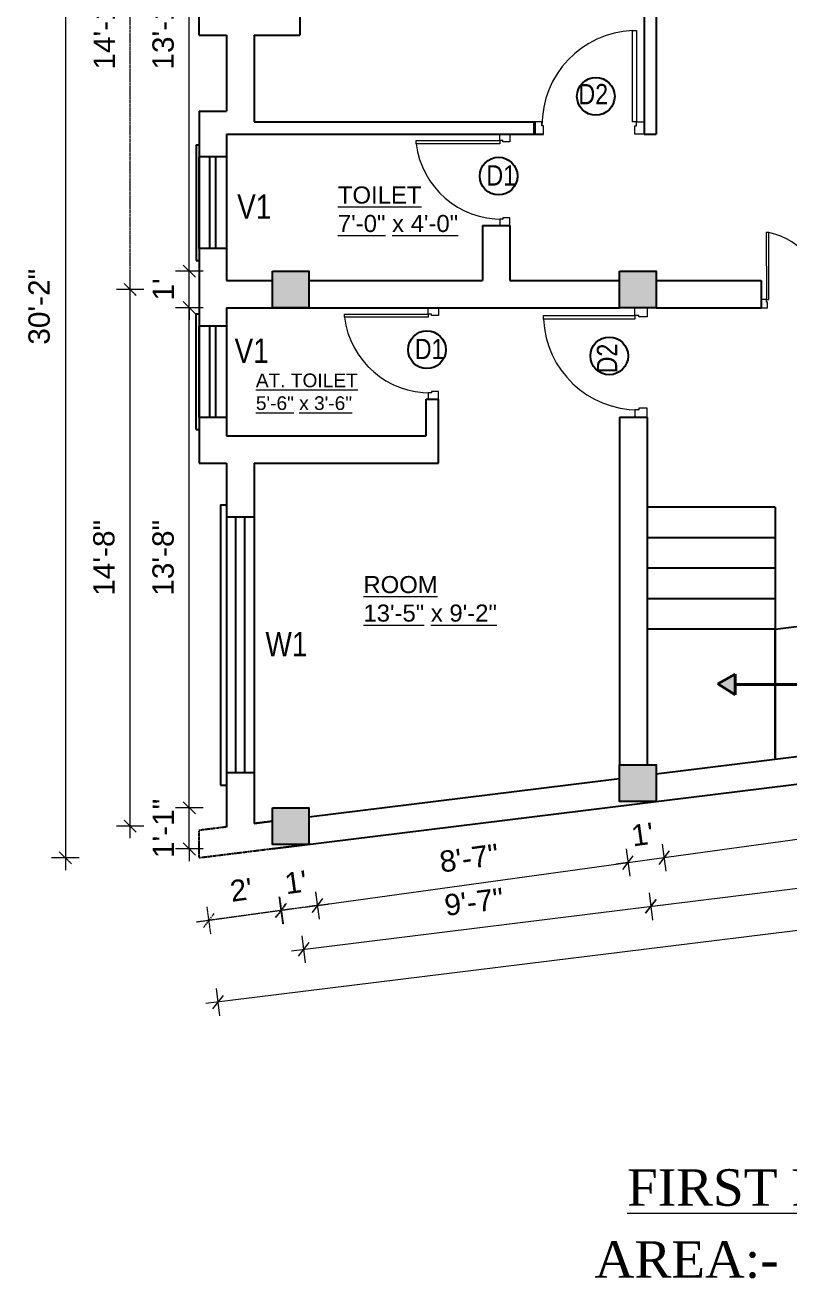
# Model space of a CAD drawing. Header units: inches. Extents: x -111 to 45239, y -6849 to 1261.
# Drawn here: x 21566.8 to 21817.4, y -2380.9 to -1966.8 of the extents above; entities that cross this region are included whole.
import ezdxf

# ---------------------------------------------------------------- set-up
doc = ezdxf.new("R2010")
doc.units = ezdxf.units.IN
doc.header["$LTSCALE"] = 0.5
doc.header["$MEASUREMENT"] = 0
doc.header["$PDMODE"] = 66
doc.linetypes.add('DASH', pattern=[0.35, 0.25, -0.1])
for name, color, linetype, lineweight in [('A_Title Text', 105, 'Continuous', 60), ('door', 202, 'Continuous', 5), ('TEXT', 220, 'Continuous', 9), ('Text 0.200', 122, 'Continuous', 20), ('Toilet', 7, 'Continuous', 25), ('wall', 20, 'Continuous', 40)]:
    doc.layers.add(name, color=color, linetype=linetype, lineweight=lineweight)
doc.styles.add('arial', font='arial.ttf')
doc.styles.add('ordinary', font='ARIALN.TTF')
doc.styles.get("Standard").update_dxf_attribs({"font": 'arial.ttf'})
doc.dimstyles.new('Sudeep', dxfattribs={"dimtxt": 6, "dimasz": 4, "dimexe": 4.5, "dimexo": 4.5, "dimgap": 5, "dimtad": 1, "dimdec": 0, "dimlunit": 4, "dimtxsty": 'arial', "dimblk": 'OBLIQUE', "dimcen": 250, "dimdle": 4, "dimclrd": 86, "dimclre": 5, "dimclrt": 1, "dimadec": 0, "dimazin": 0, "dimtfac": 1, "dimtdec": 0, "dimtix": 1, "dimtmove": 1, "dimatfit": 3, "dimldrblk": 'OBLIQUE', "dimfxl": 4.5, "dimfxlon": 1, "dimfrac": 2, "dimlwd": 15, "dimlwe": 13, "dimarcsym": 0})

# ---------------------------------------------------------------- blocks, each defined once
blk = doc.blocks.new('_Oblique')
at = {"color": 0, "linetype": 'ByBlock', "lineweight": -2}
blk.add_line((-0.5, -0.5), (0.5, 0.5), dxfattribs=at)
blk = doc.blocks.new('*D1109')
at = {"layer": 'A_Title Text', "color": 5, "lineweight": 13, "transparency": 16777216}
for p, q in [((21775.83, -2235.55), (21777.06, -2244.46)), ((21764.06, -2237.17), (21765.29, -2246.09))]:
    blk.add_line(p, q, dxfattribs=at)
at = {"layer": 'A_Title Text', "color": 86, "lineweight": 15, "transparency": 16777216}
for p, q in [((21764.67, -2241.63), (21776.45, -2240.01)), ((21776.45, -2240.01), (21780.41, -2239.46)), ((21764.67, -2241.63), (21760.71, -2242.18))]:
    blk.add_line(p, q, dxfattribs=at)
at = {"layer": 'Defpoints', "color": 0, "transparency": 16777216}
for p in [(21761.91, -2221.58), (21773.91, -2221.58), (21776.45, -2240.01)]:
    blk.add_point(p, dxfattribs=at)
at = {"layer": 'A_Title Text', "color": 86, "lineweight": 15, "transparency": 16777216, "xscale": 4, "yscale": 4, "zscale": 4}
for p, rotation in [((21764.67, -2241.63), 7.861618189196412), ((21776.45, -2240.01), 187.8616181891964)]:
    blk.add_blockref('_Oblique', p, dxfattribs=dict(at, rotation=rotation))
at = {"layer": 'A_Title Text', "color": 1, "transparency": 16777216, "insert": (21769.4, -2232.38), "char_height": 7, "attachment_point": 5, "rotation": 7.8616, "style": 'arial'}
blk.add_mtext("1'", dxfattribs=at)
blk = doc.blocks.new('*D1101')
at = {"layer": 'A_Title Text', "color": 86, "lineweight": 15, "transparency": 16777216}
for p, q in [((21620.66, -2223.67), (21620.66, -2219.67)), ((21620.66, -2237.15), (21620.66, -2223.67)), ((21620.66, -2237.15), (21620.66, -2241.15))]:
    blk.add_line(p, q, dxfattribs=at)
at = {"layer": 'A_Title Text', "color": 5, "lineweight": 13, "transparency": 16777216}
for p, q in [((21625.16, -2223.67), (21616.16, -2223.67)), ((21625.16, -2237.15), (21616.16, -2237.15))]:
    blk.add_line(p, q, dxfattribs=at)
at = {"layer": 'Defpoints', "color": 0, "transparency": 16777216}
for p in [(21620.66, -2223.67), (21647.91, -2223.67), (21647.91, -2237.15)]:
    blk.add_point(p, dxfattribs=at)
at = {"layer": 'A_Title Text', "color": 86, "lineweight": 15, "transparency": 16777216, "xscale": 4, "yscale": 4, "zscale": 4}
for p, rotation in [((21620.66, -2223.67), 270), ((21620.66, -2237.15), 90)]:
    blk.add_blockref('_Oblique', p, dxfattribs=dict(at, rotation=rotation))
at = {"layer": 'A_Title Text', "color": 1, "transparency": 16777216, "insert": (21612.15, -2230.41), "char_height": 7, "attachment_point": 5, "rotation": 90, "style": 'arial'}
blk.add_mtext('1\'-1"', dxfattribs=at)
blk = doc.blocks.new('*D1102')
at = {"layer": 'A_Title Text', "color": 86, "lineweight": 15, "transparency": 16777216}
blk.add_line((21620.66, -2227.67), (21620.66, -2055.5), dxfattribs=at)
at = {"layer": 'A_Title Text', "color": 5, "lineweight": 13, "transparency": 16777216}
for p, q in [((21625.16, -2059.5), (21616.16, -2059.5)), ((21625.16, -2223.67), (21616.16, -2223.67))]:
    blk.add_line(p, q, dxfattribs=at)
at = {"layer": 'Defpoints', "color": 0, "transparency": 16777216}
for p in [(21620.66, -2059.5), (21647.91, -2059.5), (21647.91, -2223.67)]:
    blk.add_point(p, dxfattribs=at)
at = {"layer": 'A_Title Text', "color": 86, "lineweight": 15, "transparency": 16777216, "xscale": 4, "yscale": 4, "zscale": 4}
for p, rotation in [((21620.66, -2059.5), 90), ((21620.66, -2223.67), 270)]:
    blk.add_blockref('_Oblique', p, dxfattribs=dict(at, rotation=rotation))
at = {"layer": 'A_Title Text', "color": 1, "transparency": 16777216, "insert": (21612.09, -2141.59), "char_height": 7, "attachment_point": 5, "rotation": 90, "style": 'arial'}
blk.add_mtext('13\'-8"', dxfattribs=at)
blk = doc.blocks.new('*D1103')
at = {"layer": 'A_Title Text', "color": 86, "lineweight": 15, "transparency": 16777216}
for p, q in [((21620.66, -2047.5), (21620.66, -2043.5)), ((21620.66, -2059.5), (21620.66, -2047.5)), ((21620.66, -2059.5), (21620.66, -2063.5))]:
    blk.add_line(p, q, dxfattribs=at)
at = {"layer": 'A_Title Text', "color": 5, "lineweight": 13, "transparency": 16777216}
for p, q in [((21625.16, -2047.5), (21616.16, -2047.5)), ((21625.16, -2059.5), (21616.16, -2059.5))]:
    blk.add_line(p, q, dxfattribs=at)
at = {"layer": 'Defpoints', "color": 0, "transparency": 16777216}
for p in [(21620.66, -2047.5), (21647.91, -2047.5), (21647.91, -2059.5)]:
    blk.add_point(p, dxfattribs=at)
at = {"layer": 'A_Title Text', "color": 86, "lineweight": 15, "transparency": 16777216, "xscale": 4, "yscale": 4, "zscale": 4}
for p, rotation in [((21620.66, -2047.5), 270), ((21620.66, -2059.5), 90)]:
    blk.add_blockref('_Oblique', p, dxfattribs=dict(at, rotation=rotation))
at = {"layer": 'A_Title Text', "color": 1, "transparency": 16777216, "insert": (21612.15, -2053.5), "char_height": 7, "attachment_point": 5, "rotation": 90, "style": 'arial'}
blk.add_mtext("1'", dxfattribs=at)
blk = doc.blocks.new('*D1104')
at = {"layer": 'A_Title Text', "color": 86, "lineweight": 15, "transparency": 16777216}
blk.add_line((21620.66, -2051.5), (21620.66, -1886.25), dxfattribs=at)
at = {"layer": 'A_Title Text', "color": 5, "lineweight": 13, "transparency": 16777216}
for p, q in [((21625.16, -1890.25), (21616.16, -1890.25)), ((21625.16, -2047.5), (21616.16, -2047.5))]:
    blk.add_line(p, q, dxfattribs=at)
at = {"layer": 'Defpoints', "color": 0, "transparency": 16777216}
for p in [(21620.66, -1890.25), (21647.91, -1890.25), (21647.91, -2047.5)]:
    blk.add_point(p, dxfattribs=at)
at = {"layer": 'A_Title Text', "color": 86, "lineweight": 15, "transparency": 16777216, "xscale": 4, "yscale": 4, "zscale": 4}
for p, rotation in [((21620.66, -1890.25), 90), ((21620.66, -2047.5), 270)]:
    blk.add_blockref('_Oblique', p, dxfattribs=dict(at, rotation=rotation))
at = {"layer": 'A_Title Text', "color": 1, "transparency": 16777216, "insert": (21612.09, -1968.88), "char_height": 7, "attachment_point": 5, "rotation": 90, "style": 'arial'}
blk.add_mtext('13\'-1"', dxfattribs=at)
blk = doc.blocks.new('*D1106')
at = {"layer": 'A_Title Text', "color": 86, "lineweight": 15, "transparency": 16777216}
blk.add_line((21601.22, -2233.67), (21601.22, -2049.5), dxfattribs=at)
at = {"layer": 'A_Title Text', "color": 5, "lineweight": 13, "transparency": 16777216}
for p, q in [((21605.72, -2053.5), (21596.72, -2053.5)), ((21605.72, -2229.67), (21596.72, -2229.67))]:
    blk.add_line(p, q, dxfattribs=at)
at = {"layer": 'Defpoints', "color": 0, "transparency": 16777216}
for p in [(21601.22, -2053.5), (21653.91, -2053.5), (21653.91, -2229.67)]:
    blk.add_point(p, dxfattribs=at)
at = {"layer": 'A_Title Text', "color": 86, "lineweight": 15, "transparency": 16777216, "xscale": 4, "yscale": 4, "zscale": 4}
for p, rotation in [((21601.22, -2053.5), 90), ((21601.22, -2229.67), 270)]:
    blk.add_blockref('_Oblique', p, dxfattribs=dict(at, rotation=rotation))
at = {"layer": 'A_Title Text', "color": 1, "transparency": 16777216, "insert": (21592.65, -2141.59), "char_height": 7, "attachment_point": 5, "rotation": 90, "style": 'arial'}
blk.add_mtext('14\'-8"', dxfattribs=at)
blk = doc.blocks.new('*D1107')
at = {"layer": 'A_Title Text', "color": 86, "linetype": 'DASH', "lineweight": 15, "ltscale": 0.1, "transparency": 16777216}
blk.add_line((21601.22, -2057.5), (21601.22, -1880.25), dxfattribs=at)
at = {"layer": 'A_Title Text', "color": 5, "linetype": 'DASH', "lineweight": 13, "ltscale": 0.1, "transparency": 16777216}
for p, q in [((21605.72, -1884.25), (21596.72, -1884.25)), ((21605.72, -2053.5), (21596.72, -2053.5))]:
    blk.add_line(p, q, dxfattribs=at)
at = {"layer": 'Defpoints', "color": 0, "linetype": 'DASH', "ltscale": 0.1, "transparency": 16777216}
for p in [(21601.22, -1884.25), (21653.91, -1884.25), (21653.91, -2053.5)]:
    blk.add_point(p, dxfattribs=at)
at = {"layer": 'A_Title Text', "color": 86, "linetype": 'DASH', "lineweight": 15, "ltscale": 0.1, "transparency": 16777216, "xscale": 4, "yscale": 4, "zscale": 4}
for p, rotation in [((21601.22, -1884.25), 90), ((21601.22, -2053.5), 270)]:
    blk.add_blockref('_Oblique', p, dxfattribs=dict(at, rotation=rotation))
at = {"layer": 'A_Title Text', "color": 1, "linetype": 'DASH', "ltscale": 0.1, "transparency": 16777216, "insert": (21592.71, -1968.88), "char_height": 7, "attachment_point": 5, "rotation": 90, "style": 'arial'}
blk.add_mtext('14\'-1"', dxfattribs=at)
blk = doc.blocks.new('*D1108')
at = {"layer": 'A_Title Text', "color": 86, "lineweight": 15, "transparency": 16777216}
blk.add_line((21579.97, -1874.25), (21579.97, -2244.08), dxfattribs=at)
at = {"layer": 'A_Title Text', "color": 5, "lineweight": 13, "transparency": 16777216}
for p, q in [((21584.47, -1878.25), (21575.47, -1878.25)), ((21584.47, -2240.08), (21575.47, -2240.08))]:
    blk.add_line(p, q, dxfattribs=at)
at = {"layer": 'Defpoints', "color": 0, "transparency": 16777216}
for p in [(21647.91, -1878.25), (21579.97, -2240.08), (21624.18, -2240.08)]:
    blk.add_point(p, dxfattribs=at)
at = {"layer": 'A_Title Text', "color": 86, "lineweight": 15, "transparency": 16777216, "xscale": 4, "yscale": 4, "zscale": 4}
for p, rotation in [((21579.97, -1878.25), 90), ((21579.97, -2240.08), 270)]:
    blk.add_blockref('_Oblique', p, dxfattribs=dict(at, rotation=rotation))
at = {"layer": 'A_Title Text', "color": 1, "transparency": 16777216, "insert": (21571.39, -2059.17), "char_height": 7, "attachment_point": 5, "rotation": 90, "style": 'arial'}
blk.add_mtext('30\'-2"', dxfattribs=at)
blk = doc.blocks.new('*D1080')
at = {"layer": 'A_Title Text', "color": 5, "lineweight": 13, "transparency": 16777216}
for p, q in [((21764.06, -2237.17), (21765.29, -2246.09)), ((21662.06, -2251.26), (21663.29, -2260.17))]:
    blk.add_line(p, q, dxfattribs=at)
at = {"layer": 'A_Title Text', "color": 86, "lineweight": 15, "transparency": 16777216}
blk.add_line((21658.71, -2256.26), (21768.64, -2241.08), dxfattribs=at)
at = {"layer": 'Defpoints', "color": 0, "transparency": 16777216}
for p in [(21761.91, -2221.58), (21659.91, -2235.67), (21764.67, -2241.63)]:
    blk.add_point(p, dxfattribs=at)
at = {"layer": 'A_Title Text', "color": 86, "lineweight": 15, "transparency": 16777216, "xscale": 4, "yscale": 4, "zscale": 4}
for p, rotation in [((21764.67, -2241.63), 7.861618189170187), ((21662.67, -2255.72), 187.8616181891702)]:
    blk.add_blockref('_Oblique', p, dxfattribs=dict(at, rotation=rotation))
at = {"layer": 'A_Title Text', "color": 1, "transparency": 16777216, "insert": (21712.5, -2240.18), "char_height": 7, "attachment_point": 5, "rotation": 7.8616, "style": 'arial'}
blk.add_mtext('8\'-7"', dxfattribs=at)
blk = doc.blocks.new('*D1081')
at = {"layer": 'A_Title Text', "color": 5, "lineweight": 13, "transparency": 16777216}
for p, q in [((21775.83, -2235.55), (21777.06, -2244.46)), ((21764.06, -2237.17), (21765.29, -2246.09))]:
    blk.add_line(p, q, dxfattribs=at)
at = {"layer": 'A_Title Text', "color": 86, "lineweight": 15, "transparency": 16777216}
for p, q in [((21764.67, -2241.63), (21776.45, -2240.01)), ((21776.45, -2240.01), (21780.41, -2239.46)), ((21764.67, -2241.63), (21760.71, -2242.18))]:
    blk.add_line(p, q, dxfattribs=at)
at = {"layer": 'Defpoints', "color": 0, "transparency": 16777216}
for p in [(21761.91, -2221.58), (21773.91, -2221.58), (21776.45, -2240.01)]:
    blk.add_point(p, dxfattribs=at)
at = {"layer": 'A_Title Text', "color": 86, "lineweight": 15, "transparency": 16777216, "xscale": 4, "yscale": 4, "zscale": 4}
for p, rotation in [((21764.67, -2241.63), 7.861618189196014), ((21776.45, -2240.01), 187.8616181891961)]:
    blk.add_blockref('_Oblique', p, dxfattribs=dict(at, rotation=rotation))
at = {"layer": 'A_Title Text', "color": 1, "transparency": 16777216, "insert": (21769.4, -2232.38), "char_height": 7, "attachment_point": 5, "rotation": 7.8616, "style": 'arial'}
blk.add_mtext("1'", dxfattribs=at)
blk = doc.blocks.new('*D1082')
at = {"layer": 'A_Title Text', "color": 5, "lineweight": 13, "transparency": 16777216}
for p, q in [((21886.82, -2220.22), (21888.05, -2229.14)), ((21775.83, -2235.55), (21777.06, -2244.46))]:
    blk.add_line(p, q, dxfattribs=at)
at = {"layer": 'A_Title Text', "color": 86, "lineweight": 15, "transparency": 16777216}
blk.add_line((21772.49, -2240.55), (21891.39, -2224.13), dxfattribs=at)
at = {"layer": 'Defpoints', "color": 0, "transparency": 16777216}
for p in [(21884.91, -2206.39), (21773.91, -2221.58), (21887.43, -2224.68)]:
    blk.add_point(p, dxfattribs=at)
at = {"layer": 'A_Title Text', "color": 86, "lineweight": 15, "transparency": 16777216, "xscale": 4, "yscale": 4, "zscale": 4}
for p, rotation in [((21887.43, -2224.68), 7.861618189196038), ((21776.45, -2240.01), 187.8616181891961)]:
    blk.add_blockref('_Oblique', p, dxfattribs=dict(at, rotation=rotation))
at = {"layer": 'A_Title Text', "color": 1, "transparency": 16777216, "insert": (21830.77, -2223.85), "char_height": 7, "attachment_point": 5, "rotation": 7.8616, "style": 'arial'}
blk.add_mtext('9\'-4"', dxfattribs=at)
blk = doc.blocks.new('*D1087')
at = {"layer": 'A_Title Text', "color": 5, "lineweight": 13, "transparency": 16777216}
for p, q in [((21771.61, -2251.55), (21772.71, -2260.49)), ((21657.61, -2265.64), (21658.71, -2274.57))]:
    blk.add_line(p, q, dxfattribs=at)
at = {"layer": 'A_Title Text', "color": 86, "lineweight": 15, "transparency": 16777216}
blk.add_line((21654.19, -2270.59), (21776.13, -2255.53), dxfattribs=at)
at = {"layer": 'Defpoints', "color": 0, "transparency": 16777216}
for p in [(21767.91, -2221.58), (21653.91, -2235.67), (21772.16, -2256.02)]:
    blk.add_point(p, dxfattribs=at)
at = {"layer": 'A_Title Text', "color": 86, "lineweight": 15, "transparency": 16777216, "xscale": 4, "yscale": 4, "zscale": 4}
for p, rotation in [((21772.16, -2256.02), 7.042870252564979), ((21658.16, -2270.1), 187.042870252565)]:
    blk.add_blockref('_Oblique', p, dxfattribs=dict(at, rotation=rotation))
at = {"layer": 'A_Title Text', "color": 1, "transparency": 16777216, "insert": (21714.11, -2254.55), "char_height": 7, "attachment_point": 5, "rotation": 7.0429, "style": 'arial'}
blk.add_mtext('9\'-7"', dxfattribs=at)
blk = doc.blocks.new('*D1088')
at = {"layer": 'A_Title Text', "color": 86, "lineweight": 15, "transparency": 16777216}
blk.add_line((21768.19, -2256.51), (21899.13, -2240.33), dxfattribs=at)
at = {"layer": 'A_Title Text', "color": 5, "lineweight": 13, "transparency": 16777216}
for p, q in [((21894.61, -2236.36), (21895.71, -2245.29)), ((21771.61, -2251.55), (21772.71, -2260.49))]:
    blk.add_line(p, q, dxfattribs=at)
at = {"layer": 'Defpoints', "color": 0, "transparency": 16777216}
for p in [(21890.91, -2206.39), (21767.91, -2221.58), (21895.16, -2240.82)]:
    blk.add_point(p, dxfattribs=at)
at = {"layer": 'A_Title Text', "color": 86, "lineweight": 15, "transparency": 16777216, "xscale": 4, "yscale": 4, "zscale": 4}
for p, rotation in [((21895.16, -2240.82), 7.042870252557586), ((21772.16, -2256.02), 187.0428702525576)]:
    blk.add_blockref('_Oblique', p, dxfattribs=dict(at, rotation=rotation))
at = {"layer": 'A_Title Text', "color": 1, "transparency": 16777216, "insert": (21832.61, -2239.91), "char_height": 7, "attachment_point": 5, "rotation": 7.0429, "style": 'arial'}
blk.add_mtext('10\'-4"', dxfattribs=at)
blk = doc.blocks.new('*D1090')
at = {"layer": 'A_Title Text', "color": 5, "lineweight": 13, "transparency": 16777216}
for p, q in [((22036.35, -2232.68), (22037.46, -2241.61)), ((21629.48, -2282.98), (21630.59, -2291.91))]:
    blk.add_line(p, q, dxfattribs=at)
at = {"layer": 'A_Title Text', "color": 86, "lineweight": 15, "transparency": 16777216}
blk.add_line((22040.87, -2236.65), (21626.06, -2287.94), dxfattribs=at)
at = {"layer": 'Defpoints', "color": 0, "transparency": 16777216}
for p in [(22031.05, -2189.78), (21624.18, -2240.08), (21630.03, -2287.45)]:
    blk.add_point(p, dxfattribs=at)
at = {"layer": 'A_Title Text', "color": 86, "lineweight": 15, "transparency": 16777216, "xscale": 4, "yscale": 4, "zscale": 4}
for p, rotation in [((22036.9, -2237.14), 7.048072108460931), ((21630.03, -2287.45), 187.048072108461)]:
    blk.add_blockref('_Oblique', p, dxfattribs=dict(at, rotation=rotation))
at = {"layer": 'A_Title Text', "color": 1, "transparency": 16777216, "insert": (21832.42, -2253.78), "char_height": 7, "attachment_point": 5, "rotation": 7.0481, "style": 'arial'}
blk.add_mtext('34\'-2"', dxfattribs=at)
blk = doc.blocks.new('*D1110')
at = {"layer": 'A_Title Text', "color": 86, "linetype": 'DASH', "lineweight": 15, "ltscale": 0.1, "transparency": 16777216}
blk.add_line((21654.66, -2256.82), (21623.05, -2261.19), dxfattribs=at)
at = {"layer": 'A_Title Text', "color": 5, "linetype": 'DASH', "lineweight": 13, "ltscale": 0.1, "transparency": 16777216}
for p, q in [((21626.4, -2256.18), (21627.63, -2265.1)), ((21650.08, -2252.91), (21651.31, -2261.83))]:
    blk.add_line(p, q, dxfattribs=at)
at = {"layer": 'Defpoints', "color": 0, "linetype": 'DASH', "ltscale": 0.1, "transparency": 16777216}
for p in [(21624.18, -2240.08), (21647.91, -2237.15), (21627.02, -2260.64)]:
    blk.add_point(p, dxfattribs=at)
at = {"layer": 'A_Title Text', "color": 86, "linetype": 'DASH', "lineweight": 15, "ltscale": 0.1, "transparency": 16777216, "xscale": 4, "yscale": 4, "zscale": 4}
for p, rotation in [((21650.7, -2257.37), 7.861618189170113), ((21627.02, -2260.64), 187.8616181891701)]:
    blk.add_blockref('_Oblique', p, dxfattribs=dict(at, rotation=rotation))
at = {"layer": 'A_Title Text', "color": 1, "linetype": 'DASH', "ltscale": 0.1, "transparency": 16777216, "insert": (21637.69, -2250.57), "char_height": 7, "attachment_point": 5, "rotation": 7.8616, "style": 'arial'}
blk.add_mtext("2'", dxfattribs=at)
blk = doc.blocks.new('*D1111')
at = {"layer": 'A_Title Text', "color": 5, "linetype": 'DASH', "lineweight": 13, "ltscale": 0.1, "transparency": 16777216}
for p, q in [((21662.06, -2251.26), (21663.29, -2260.17)), ((21650.28, -2252.88), (21651.51, -2261.8))]:
    blk.add_line(p, q, dxfattribs=at)
at = {"layer": 'A_Title Text', "color": 86, "linetype": 'DASH', "lineweight": 15, "ltscale": 0.1, "transparency": 16777216}
for p, q in [((21662.67, -2255.72), (21650.9, -2257.34)), ((21662.67, -2255.72), (21666.64, -2255.17)), ((21650.9, -2257.34), (21646.94, -2257.89))]:
    blk.add_line(p, q, dxfattribs=at)
at = {"layer": 'Defpoints', "color": 0, "linetype": 'DASH', "ltscale": 0.1, "transparency": 16777216}
for p in [(21647.91, -2235.67), (21659.91, -2235.67), (21650.9, -2257.34)]:
    blk.add_point(p, dxfattribs=at)
at = {"layer": 'A_Title Text', "color": 86, "linetype": 'DASH', "lineweight": 15, "ltscale": 0.1, "transparency": 16777216, "xscale": 4, "yscale": 4, "zscale": 4}
for p, rotation in [((21650.9, -2257.34), 7.861618189170136), ((21662.67, -2255.72), 187.8616181891701)]:
    blk.add_blockref('_Oblique', p, dxfattribs=dict(at, rotation=rotation))
at = {"layer": 'A_Title Text', "color": 1, "linetype": 'DASH', "ltscale": 0.1, "transparency": 16777216, "insert": (21655.62, -2248.09), "char_height": 7, "attachment_point": 5, "rotation": 7.8616, "style": 'arial'}
blk.add_mtext("1'", dxfattribs=at)

msp = doc.modelspace()

# ---------------------------------------------------------------- hatches: boundary and pattern name
at = {"layer": 'Toilet'}
for points in [[(21659.91, -2047.5), (21647.91, -2047.5), (21647.91, -2059.5), (21659.91, -2059.5)], [(21773.91, -2047.5), (21761.91, -2047.5), (21761.91, -2059.5), (21773.91, -2059.5)], [(21773.91, -2209.58), (21761.91, -2209.58), (21761.91, -2221.58), (21773.91, -2221.58)], [(21659.91, -2223.67), (21647.91, -2223.67), (21647.91, -2235.67), (21659.91, -2235.67)]]:
    msp.add_hatch(color=1, dxfattribs=at).paths.add_polyline_path(points)
at = {"layer": 'wall', "ltscale": 5}
h = msp.add_hatch(color=2, dxfattribs=at)
h.dxf.hatch_style = 1
h.paths.add_polyline_path([(21794.11, -2182.96), (21799.86, -2186.54), (21799.86, -2179.76)])

# ---------------------------------------------------------------- linework, layer by layer
at = {"layer": 'door', "ltscale": 0.5}
for p, q in [((21767.41, -1998.51), (21769.91, -1998.51)), ((21767.41, -1998.51), (21769.91, -1998.51)), ((21722.57, -2004.6), (21722.57, -2002.51)), ((21722.57, -2004.6), (21722.57, -2002.51)), ((21810.06, -2056.83), (21808.39, -2056.83)), ((21810.06, -2056.83), (21808.39, -2056.83)), ((21699.07, -2061.58), (21699.07, -2059.5)), ((21699.07, -2061.58), (21699.07, -2059.5)), ((21766.91, -2062), (21766.91, -2059.5))]:
    msp.add_line(p, q, dxfattribs=at)
for points in [[(21767.41, -1968.51), (21767.41, -1998.51), (21766.16, -1998.51), (21766.16, -1968.51)], [(21767.41, -1968.51), (21767.41, -1998.51), (21766.16, -1998.51), (21766.16, -1968.51)], [(21736.41, -1998.51), (21733.91, -1998.51), (21733.91, -2002.51), (21736.91, -2002.51), (21736.91, -1999.76), (21736.41, -1999.76)], [(21736.41, -1998.51), (21733.91, -1998.51), (21733.91, -2002.51), (21736.91, -2002.51), (21736.91, -1999.76), (21736.41, -1999.76)], [(21695.08, -2004.6), (21722.57, -2004.6), (21722.57, -2005.64), (21695.08, -2005.64)], [(21695.08, -2004.6), (21722.57, -2004.6), (21722.57, -2005.64), (21695.08, -2005.64)], [(21722.57, -2030.42), (21722.57, -2032.5), (21725.91, -2032.5), (21725.91, -2030), (21723.61, -2030), (21723.61, -2030.42)], [(21722.57, -2030.42), (21722.57, -2032.5), (21725.91, -2032.5), (21725.91, -2030), (21723.61, -2030), (21723.61, -2030.42)], [(21810.02, -2034.82), (21810.06, -2056.83), (21810.89, -2056.83), (21810.86, -2034.82)], [(21810.02, -2034.82), (21810.06, -2056.83), (21810.89, -2056.83), (21810.86, -2034.82)], [(21671.58, -2061.58), (21699.07, -2061.58), (21699.07, -2062.63), (21671.58, -2062.63)], [(21671.58, -2061.58), (21699.07, -2061.58), (21699.07, -2062.63), (21671.58, -2062.63)], [(21736.91, -2062), (21766.91, -2062), (21766.91, -2063.25), (21736.91, -2063.25)], [(21699.07, -2087.41), (21699.07, -2089.49), (21702.41, -2089.49), (21702.41, -2086.99), (21700.11, -2086.99), (21700.11, -2087.41)], [(21699.07, -2087.41), (21699.07, -2089.49), (21702.41, -2089.49), (21702.41, -2086.99), (21700.11, -2086.99), (21700.11, -2087.41)], [(21766.91, -2093), (21766.91, -2095.5), (21770.91, -2095.5), (21770.91, -2092.5), (21768.16, -2092.5), (21768.16, -2093)]]:
    msp.add_lwpolyline(points, close=True, dxfattribs=at)
for points in [[(21769.91, -1998.51), (21769.91, -2002.51), (21766.91, -2002.51), (21766.91, -1999.76), (21767.41, -1999.76), (21767.41, -1998.51)], [(21769.91, -1998.51), (21769.91, -2002.51), (21766.91, -2002.51), (21766.91, -1999.76), (21767.41, -1999.76), (21767.41, -1998.51)], [(21722.57, -2002.51), (21725.91, -2002.51), (21725.91, -2005.01), (21723.61, -2005.01), (21723.61, -2004.6), (21722.57, -2004.6)], [(21722.57, -2002.51), (21725.91, -2002.51), (21725.91, -2005.01), (21723.61, -2005.01), (21723.61, -2004.6), (21722.57, -2004.6)], [(21808.39, -2056.83), (21808.4, -2059.5), (21810.4, -2059.5), (21810.39, -2057.66), (21810.06, -2057.67), (21810.06, -2056.83)], [(21808.39, -2056.83), (21808.4, -2059.5), (21810.4, -2059.5), (21810.39, -2057.66), (21810.06, -2057.67), (21810.06, -2056.83)], [(21699.07, -2059.5), (21702.41, -2059.5), (21702.41, -2062), (21700.11, -2062), (21700.11, -2061.58), (21699.07, -2061.58)], [(21699.07, -2059.5), (21702.41, -2059.5), (21702.41, -2062), (21700.11, -2062), (21700.11, -2061.58), (21699.07, -2061.58)], [(21766.91, -2059.5), (21770.91, -2059.5), (21770.91, -2062.5), (21768.16, -2062.5), (21768.16, -2062), (21766.91, -2062)]]:
    msp.add_lwpolyline(points, dxfattribs=at)
for centre, radius, start, end in [((21767.53, -1999.61), 31.13, 92.5338, 180.2834), ((21767.53, -1999.61), 31.13, 92.5338, 180.2834), ((21723.15, -2002.14), 28.28, 187.1036, 270.9404), ((21723.15, -2002.14), 28.28, 187.1036, 270.9404), ((21805.98, -2057.74), 23.43, 358.9456, 77.9801), ((21805.98, -2057.74), 23.43, 358.9456, 77.9801), ((21699.65, -2059.13), 28.28, 187.1036, 270.9404), ((21699.65, -2059.13), 28.28, 187.1036, 270.9404), ((21768, -2061.88), 31.13, 182.5338, 270.2834)]:
    msp.add_arc(centre, radius, start, end, dxfattribs=at)
at = {"layer": 'Toilet'}
for p, q in [((21769.91, -1890.25), (21769.91, -2002.5)), ((21773.91, -1890.25), (21773.91, -2002.5)), ((21623.91, -1970), (21623.91, -1905.25)), ((21656.91, -1914.25), (21656.91, -1970)), ((21623.91, -1970), (21632.91, -1970)), ((21632.91, -1970), (21632.91, -1995)), ((21641.91, -1970), (21641.91, -1998.5)), ((21641.91, -1970), (21656.91, -1970)), ((21623.91, -1995), (21623.91, -2110.5)), ((21623.91, -1995), (21632.91, -1995)), ((21641.91, -1998.5), (21733.91, -1998.5)), ((21733.91, -2002.5), (21733.91, -1998.5)), ((21632.91, -2002.5), (21632.91, -2050.5)), ((21632.91, -2002.5), (21733.91, -2002.5)), ((21733.91, -2002.5), (21736.91, -2002.5)), ((21769.91, -2002.5), (21773.91, -2002.5)), ((21773.91, -2002.51), (21773.91, -2002.51)), ((21716.91, -2032.5), (21716.91, -2050.5)), ((21716.91, -2032.5), (21725.91, -2032.5)), ((21725.91, -2032.5), (21725.91, -2050.5)), ((21632.91, -2050.5), (21647.91, -2050.5)), ((21659.91, -2050.5), (21716.91, -2050.5)), ((21725.91, -2050.5), (21761.91, -2050.5)), ((21773.91, -2050.5), (21808.4, -2050.5)), ((21808.4, -2050.5), (21808.4, -2059.5)), ((21632.91, -2059.5), (21702.41, -2059.5)), ((21632.91, -2059.5), (21632.91, -2101.5)), ((21702.41, -2059.5), (21761.91, -2059.5)), ((21773.91, -2059.5), (21808.4, -2059.5)), ((21698.41, -2101.5), (21698.41, -2089.49)), ((21698.41, -2089.49), (21702.41, -2089.49)), ((21702.41, -2110.5), (21702.41, -2089.49)), ((21761.91, -2095.5), (21761.91, -2209.58)), ((21770.91, -2095.5), (21761.91, -2095.5)), ((21770.91, -2095.5), (21770.91, -2209.58)), ((21632.91, -2101.5), (21698.41, -2101.5)), ((21623.91, -2110.5), (21632.91, -2110.5)), ((21632.91, -2110.5), (21632.91, -2229.94)), ((21641.91, -2110.5), (21702.41, -2110.5)), ((21641.91, -2110.5), (21641.91, -2228.82)), ((21812.91, -2125.01), (21770.91, -2125.01)), ((21812.91, -2125.01), (21812.91, -2207.33)), ((21812.91, -2135.01), (21770.91, -2135.01)), ((21812.91, -2145.01), (21770.91, -2145.01)), ((21812.91, -2155.01), (21770.91, -2155.01)), ((21812.91, -2165.01), (21842.91, -2161.3)), ((21812.91, -2165.01), (21770.91, -2165.01)), ((21812.91, -2207.33), (21812.91, -2165.01)), ((21647.91, -2237.15), (22031.35, -2189.78)), ((21773.91, -2212.52), (21884.91, -2198.8)), ((21659.91, -2226.6), (21761.91, -2214)), ((21641.91, -2228.82), (21647.91, -2228.08))]:
    msp.add_line(p, q, dxfattribs=at)
at = {"layer": 'Toilet', "color": 3}
for p, q in [((21622.91, -2006), (21622.91, -2044)), ((21622.91, -2006), (21623.91, -2006)), ((21632.91, -2010), (21623.91, -2010)), ((21623.91, -2040), (21623.91, -2010)), ((21627.41, -2040), (21627.41, -2010)), ((21629.41, -2040), (21629.41, -2010)), ((21632.91, -2010), (21632.91, -2040)), ((21632.91, -2040), (21623.91, -2040)), ((21622.91, -2044), (21623.91, -2044)), ((21622.91, -2099.5), (21622.91, -2061.5)), ((21622.91, -2061.5), (21623.91, -2061.5)), ((21632.91, -2065.5), (21623.91, -2065.5)), ((21623.91, -2095.5), (21623.91, -2065.5)), ((21627.41, -2095.5), (21627.41, -2065.5)), ((21629.41, -2095.5), (21629.41, -2065.5)), ((21632.91, -2065.5), (21632.91, -2095.5)), ((21622.91, -2099.5), (21623.91, -2099.5)), ((21632.91, -2095.5), (21623.91, -2095.5)), ((21630.91, -2124.22), (21630.91, -2216.22)), ((21630.91, -2124.22), (21632.91, -2124.22)), ((21641.91, -2128.22), (21632.91, -2128.22)), ((21635.91, -2212.22), (21635.91, -2128.22)), ((21638.91, -2212.22), (21638.91, -2128.22)), ((21641.91, -2212.22), (21632.91, -2212.22)), ((21630.91, -2216.22), (21632.91, -2216.22))]:
    msp.add_line(p, q, dxfattribs=at)
at = {"layer": 'Toilet', "color": 1, "linetype": 'DASH', "ltscale": 0.1}
for p, q in [((21632.91, -2229.94), (21623.91, -2231.05)), ((21623.91, -2240.12), (21623.91, -2231.05)), ((21647.91, -2228.08), (21641.91, -2228.82)), ((21659.91, -2235.67), (21623.91, -2240.12))]:
    msp.add_line(p, q, dxfattribs=at)
at = {"layer": 'Toilet'}
for points in [[(21647.91, -2047.5), (21659.91, -2047.5), (21659.91, -2059.5), (21647.91, -2059.5)], [(21761.91, -2047.5), (21773.91, -2047.5), (21773.91, -2059.5), (21761.91, -2059.5)], [(21761.91, -2209.58), (21773.91, -2209.58), (21773.91, -2221.58), (21761.91, -2221.58)], [(21647.91, -2223.67), (21659.91, -2223.67), (21659.91, -2235.67), (21647.91, -2235.67)]]:
    msp.add_lwpolyline(points, close=True, dxfattribs=at)
for centre in [(21754.1, -1990.1), (21722.17, -2016.28), (21698.67, -2073.27), (21758.49, -2075.31)]:
    msp.add_circle(centre, 6.19, dxfattribs=at)
at = {"layer": 'wall', "ltscale": 5}
msp.add_line((21733.91, -2002.51), (21733.91, -1998.51), dxfattribs=at)
msp.add_line((21733.91, -2002.51), (21733.91, -1998.51), dxfattribs=at)
msp.add_line((21733.91, -2002.51), (21733.91, -1998.51), dxfattribs=at)
msp.add_line((21733.91, -2002.51), (21733.91, -1998.51), dxfattribs=at)
msp.add_line((21733.91, -2002.51), (21733.91, -1998.51), dxfattribs=at)
msp.add_line((21733.91, -2002.51), (21733.91, -1998.51), dxfattribs=at)
at = {"layer": 'wall', "color": 1, "ltscale": 5}
for p, q in [((21799.86, -2179.76), (21794.11, -2182.96)), ((21799.86, -2186.54), (21799.86, -2179.76)), ((21794.11, -2182.96), (21799.86, -2186.54)), ((21863.91, -2183.15), (21799.86, -2183.15))]:
    msp.add_line(p, q, dxfattribs=at)

# ---------------------------------------------------------------- texts
at = {"layer": 'door', "ltscale": 0.5, "insert": (21758.12, -1986.05), "char_height": 6.664, "width": 3.6268, "attachment_point": 3, "style": 'ordinary'}
msp.add_mtext('D2', dxfattribs=at)
at = {"layer": 'door', "ltscale": 0.5, "style": 'ordinary'}
for s, insert, char_height, width, attachment_point, rotation in [('D1', (21718.17, -2012.72), 6.664, 3.6268, 1, 360), ('V1', (21636.37, -2030.31), 8, 4.3538, 7, 0), ('V1', (21635.52, -2077.61), 8, 4.3538, 7, 0), ('D1', (21694.67, -2069.71), 6.664, 3.6268, 1, 360), ('D2', (21754.44, -2071.29), 6.664, 3.6268, 3, 90), ('W1', (21645.66, -2173.92), 8, 4.3538, 7, 0)]:
    msp.add_mtext(s, dxfattribs=dict(at, insert=insert, char_height=char_height, width=width, attachment_point=attachment_point, rotation=rotation))
at = {"layer": 'TEXT', "attachment_point": 7}
for s, insert, char_height, width in [('{\\fArial TUR|b0|i0|c162|p34;\\LTOILET\\P\\fArial TUR|b0|i0|c0|p34;7\\fArial TUR|b0|i0|c162|p34;\'-\\fArial TUR|b0|i0|c0|p34;0\\fArial TUR|b0|i0|c162|p34;" x \\fArial TUR|b0|i0|c0|p34;4\\fArial TUR|b0|i0|c162|p34;\'-0"}', (21669.43, -2034.72), 5.60913, 58.1621), ('{\\fArial TUR|b0|i0|c162|p34;\\LAT. TOILET\\P\\fArial TUR|b0|i0|c0|p34;5\\fArial TUR|b0|i0|c162|p34;\'-\\fArial TUR|b0|i0|c0|p34;6\\fArial TUR|b0|i0|c162|p34;" x \\fArial TUR|b0|i0|c0|p34;3\\fArial TUR|b0|i0|c162|p34;\'-\\fArial TUR|b0|i0|c0|p34;6\\fArial TUR|b0|i0|c162|p34;"}', (21642.5, -2093.12), 4.48731, 49.7297), ('{\\fArial TUR|b0|i0|c162|p34;\\LROOM\\P1\\fArial TUR|b0|i0|c0|p34;3\\fArial TUR|b0|i0|c162|p34;\'-\\fArial TUR|b0|i0|c0|p34;5\\fArial TUR|b0|i0|c162|p34;" x \\fArial TUR|b0|i0|c0|p34;9\\fArial TUR|b0|i0|c162|p34;\'-\\fArial TUR|b0|i0|c0|p34;2\\fArial TUR|b0|i0|c162|p34;"}', (21677.8, -2162.61), 5.60913, 62.1621)]:
    msp.add_mtext(s, dxfattribs=dict(at, insert=insert, char_height=char_height, width=width))
at = {"layer": 'Text 0.200', "ltscale": 10, "char_height": 12, "attachment_point": 2}
for s, insert, width in [('{\\fTimes New Roman|b0|i0|c0|p18;\\L\\PFIRST FLOOR PLAN}', (21846.93, -2322.28), 191.0164), ('\\pi-60,l72;{\\fTimes New Roman|b0|i0|c0|p18;AREA:-^I  975.26 SQ. FT.}', (21840.82, -2365.91), 219.164)]:
    msp.add_mtext(s, dxfattribs=dict(at, insert=insert, width=width))

# ---------------------------------------------------------------- dimensions: what is measured, and where the dimension line sits
at = {"layer": 'A_Title Text'}
for base, p1, p2, angle, picture, middle in [((21579.97, -2240.08), (21647.91, -1878.25), (21624.18, -2240.08), 90, '*D1108', (21571.39, -2059.17)), ((21620.66, -1890.25), (21647.91, -2047.5), (21647.91, -1890.25), 90, '*D1104', (21612.09, -1968.88)), ((21620.66, -2047.5), (21647.91, -2059.5), (21647.91, -2047.5), 90, '*D1103', (21612.15, -2053.5)), ((21601.22, -2053.5), (21653.91, -2229.67), (21653.91, -2053.5), 90, '*D1106', (21592.65, -2141.59)), ((21620.66, -2059.5), (21647.91, -2223.67), (21647.91, -2059.5), 90, '*D1102', (21612.09, -2141.59)), ((21895.16, -2240.82), (21767.91, -2221.58), (21890.91, -2206.39), 187.0429, '*D1088', (21832.61, -2239.91)), ((21887.43, -2224.68), (21773.91, -2221.58), (21884.91, -2206.39), 187.8616, '*D1082', (21830.77, -2223.85)), ((21620.66, -2223.67), (21647.91, -2237.15), (21647.91, -2223.67), 90, '*D1101', (21612.15, -2230.41)), ((21776.45, -2240.01), (21761.91, -2221.58), (21773.91, -2221.58), 187.8616, '*D1109', (21769.4, -2232.38)), ((21776.45, -2240.01), (21761.91, -2221.58), (21773.91, -2221.58), 187.8616, '*D1081', (21769.4, -2232.38))]:
    dim = msp.add_linear_dim(base=base, p1=p1, p2=p2, angle=angle, dimstyle='Sudeep', override={"dimtxt": 7}, dxfattribs=at)
    dim.commit()
    dim.dimension.update_dxf_attribs({"geometry": picture, "text_midpoint": middle})
at = {"layer": 'A_Title Text', "color": 1, "linetype": 'DASH', "ltscale": 0.1}
for base, p1, p2, angle, picture, middle in [((21601.22, -1884.25), (21653.91, -2053.5), (21653.91, -1884.25), 90, '*D1107', (21592.71, -1968.88)), ((21650.9, -2257.34), (21659.91, -2235.67), (21647.91, -2235.67), 187.8616, '*D1111', (21655.62, -2248.09)), ((21627.02, -2260.64), (21647.91, -2237.15), (21624.18, -2240.08), 187.8616, '*D1110', (21637.69, -2250.57))]:
    dim = msp.add_linear_dim(base=base, p1=p1, p2=p2, angle=angle, dimstyle='Sudeep', override={"dimtxt": 7}, dxfattribs=at)
    dim.commit()
    dim.dimension.update_dxf_attribs({"geometry": picture, "text_midpoint": middle})
at = {"layer": 'A_Title Text'}
for p1, p2, distance, picture, middle in [((22031.05, -2189.78), (21624.18, -2240.08), 47.73, '*D1090', (21832.42, -2253.78)), ((21653.91, -2235.67), (21767.91, -2221.58), -34.7, '*D1087', (21714.11, -2254.55)), ((21659.91, -2235.67), (21761.91, -2221.58), -20.24, '*D1080', (21712.5, -2240.18))]:
    dim = msp.add_aligned_dim(p1=p1, p2=p2, distance=distance, dimstyle='Sudeep', override={"dimtxt": 7}, dxfattribs=at)
    dim.commit()
    dim.dimension.update_dxf_attribs({"geometry": picture, "text_midpoint": middle})

doc.saveas('drawing.dxf')
